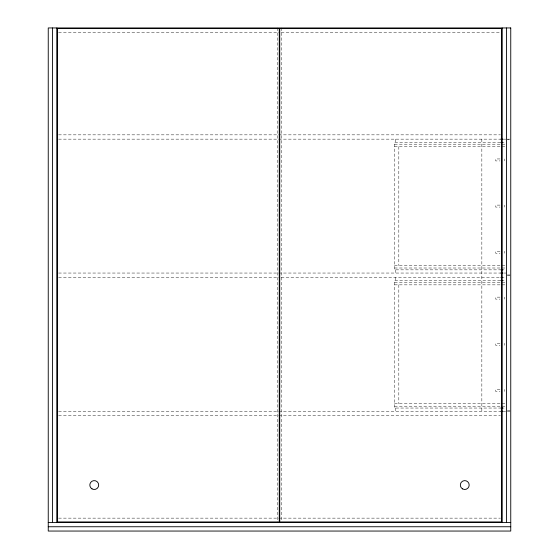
<?xml version="1.0" encoding="UTF-8"?>
<svg xmlns="http://www.w3.org/2000/svg" width="559" height="559" viewBox="0 0 559 559"><rect width="100%" height="100%" fill="white"/><g stroke="black" fill="none" stroke-linecap="round" stroke-linejoin="round"><path stroke-width="0.42" stroke-dasharray="2.79 2.1" d="M58.604 32.254L279.933 32.254M281.247 32.254L500.396 32.254M58.597 134.845L500.403 134.845M58.597 139.149L502.206 139.149M503.002 139.149L506.447 139.149M507.306 139.149L510.751 139.149M507.306 139.638L509.032 139.638M500.375 142.349L394.514 142.349L394.514 269.843L500.375 269.843M501.241 142.349L505.581 142.349M394.514 144.194L505.581 144.194M394.514 146.654L506.447 146.654M499.991 158.952L495.686 158.952L495.686 160.922L499.991 160.922M499.991 205.111L495.686 205.111L495.686 207.082L499.991 207.082M499.991 251.27L495.686 251.27L495.686 253.241L499.991 253.241M394.514 265.539L506.447 265.539M394.514 267.999L506.447 267.999M501.241 269.843L505.581 269.843M58.597 273.044L506.447 273.044M507.306 274.951L510.751 274.951M507.306 275.44L510.751 275.44M58.597 277.348L279.933 277.348M281.219 277.348L505.602 277.348M500.375 280.548L394.514 280.548L394.514 408.042L500.375 408.042M501.241 280.548L505.581 280.548M394.514 282.393L505.581 282.393M394.514 284.852L506.447 284.852M499.991 297.15L495.686 297.15L495.686 299.121L499.991 299.121M499.991 343.31L495.686 343.31L495.686 345.28L499.991 345.28M499.991 389.469L495.686 389.469L495.686 391.44L499.991 391.44M394.514 403.738L506.447 403.738M394.514 406.197L506.447 406.197M501.241 408.042L505.581 408.042M507.306 410.746L510.751 410.746M58.597 411.242L502.206 411.242M503.002 411.242L505.602 411.242M507.306 411.242L510.751 411.242M58.597 415.547L500.403 415.547M58.604 518.137L500.396 518.137M504.295 158.952L504.295 160.922M504.295 205.111L504.295 207.082M504.295 251.27L504.295 253.241M504.295 297.15L504.295 299.121M504.295 343.31L504.295 345.28M504.295 389.469L504.295 391.44M481.844 139.149L481.844 411.242M398.819 146.654L398.819 265.539M398.819 284.852L398.819 403.738M395.744 139.149L395.744 142.349M395.744 269.843L395.744 273.044M395.744 277.348L395.744 280.548M395.744 408.042L395.744 411.242M281.652 27.95L281.652 520.715M277.348 27.95L277.348 522.441"/><path stroke-width="0.84" d="M500.871 139.149L502.611 139.149M500.871 142.349L502.611 142.349M500.871 269.843L502.611 269.843M500.871 273.044L502.611 273.044M500.871 277.348L502.611 277.348M500.871 280.548L502.611 280.548M500.871 408.042L502.611 408.042M500.871 411.242L502.611 411.242M48.249 522.441L510.751 522.441M48.249 526.746L510.751 526.746M506.447 27.95L506.447 522.441M502.143 27.95L502.143 522.441M56.857 27.95L56.857 522.441M52.553 27.95L52.553 522.441M510.751 27.95L48.249 27.95L48.249 531.05L510.751 531.05L510.751 27.95M279.255 28.439L57.346 28.439L57.346 521.945L279.255 521.945L279.255 28.439M501.654 28.439L279.745 28.439L279.745 521.945L501.654 521.945L501.654 28.439M462.531 488.887A4.43 4.43 0 0 0 469.183 485.044A4.43 4.43 0 0 0 462.531 481.208A4.43 4.43 0 0 0 462.531 488.887M92.032 488.887A4.43 4.43 0 0 0 98.684 485.044A4.43 4.43 0 0 0 92.032 481.208A4.43 4.43 0 0 0 92.032 488.887"/></g></svg>
